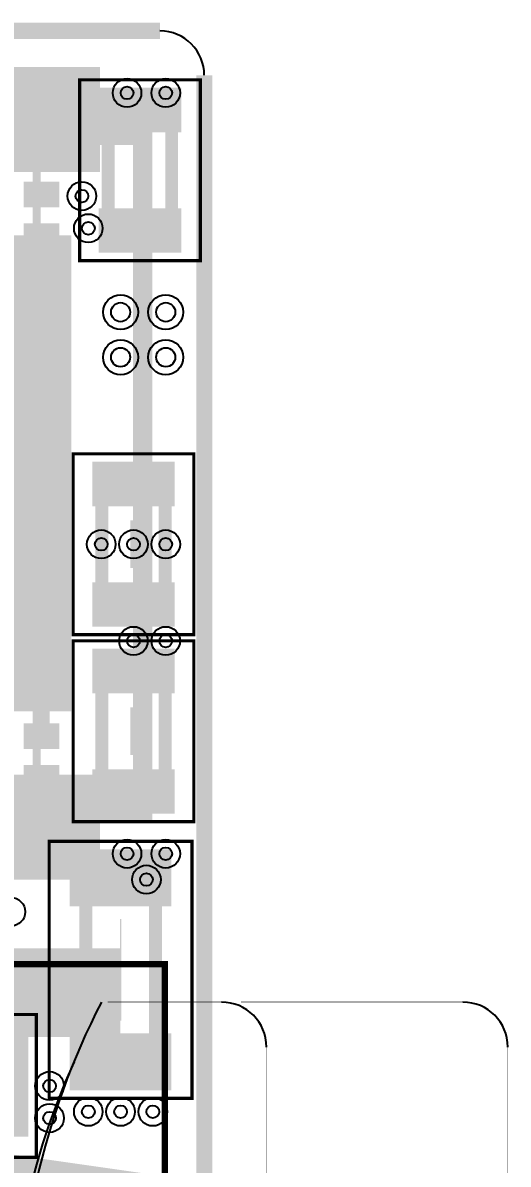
# Model space of a CAD drawing. Extents: x -347 to 2944, y -33 to 1648.
# Drawn here: x 2643 to 2944, y 891 to 1599 of the extents above; entities that cross this region are included whole.
import ezdxf

# ---------------------------------------------------------------- set-up
doc = ezdxf.new("R2010")
doc.units = 9
for name, color, linetype, true_color in [('BoardOutline', 7, 'Continuous', 0xff00ff), ('BottomLayer', 7, 'Continuous', 0x0000ff), ('BottomPasteMaskLayer', 7, 'Continuous', 0x800000), ('BottomSilkLayer', 7, 'Continuous', 0x808000), ('BottomSolderMaskLayer', 7, 'Continuous', 0xaa00ff), ('Document', 7, 'Continuous', 0xffffff), ('Hole', 7, 'Continuous', 0x222222), ('Multi-Layer', 7, 'Continuous', 0xc0c0c0), ('TopLayer', 7, 'Continuous', 0xff0000), ('TopSilkLayer', 7, 'Continuous', 0xffff00)]:
    doc.layers.add(name, color=color, linetype=linetype, true_color=true_color)

msp = doc.modelspace()

# ---------------------------------------------------------------- hatches: boundary and pattern name
at = {"layer": 'BottomLayer'}
for points in [[(2690.16, 1507.99), (2603.56, 1507.99), (2603.56, 1570.99), (2690.16, 1570.99)], [(2690.16, 1069.01), (2603.56, 1069.01), (2603.56, 1132.01), (2690.16, 1132.01)], [(2629.1, 970.31), (2629.1, 1025.43), (2703.9, 1025.43), (2703.9, 970.31)]]:
    msp.add_hatch(color=256, dxfattribs=at).paths.add_polyline_path(points)
at = {"layer": 'BottomPasteMaskLayer'}
for points in [[(2690.16, 1507.99), (2603.56, 1507.99), (2603.56, 1570.99), (2690.16, 1570.99)], [(2690.16, 1069.01), (2603.56, 1069.01), (2603.56, 1132.01), (2690.16, 1132.01)]]:
    msp.add_hatch(color=256, dxfattribs=at).paths.add_polyline_path(points)
at = {"layer": 'BottomSolderMaskLayer'}
for points in [[(2691.17, 1506.99), (2602.55, 1506.99), (2602.55, 1571.98), (2691.17, 1571.98)], [(2691.17, 1068.02), (2602.55, 1068.02), (2602.55, 1133.01), (2691.17, 1133.01)]]:
    msp.add_hatch(color=256, dxfattribs=at).paths.add_polyline_path(points)
at = {"layer": 'Document'}
for points in [[(2739.66, 1531.62), (2739.66, 1547.37), (2692.33, 1547.37), (2692.33, 1531.62)], [(2739.66, 1468.63), (2739.66, 1484.37), (2692.33, 1484.37), (2692.33, 1468.63)], [(2579.93, 1467.63), (2579.93, 1172.36), (2673.44, 1172.36), (2673.44, 1467.63)], [(2688.33, 1315.37), (2688.33, 1299.62), (2735.66, 1299.62), (2735.66, 1315.37)], [(2688.33, 1252.38), (2688.33, 1236.63), (2735.66, 1236.63), (2735.66, 1252.38)], [(2735.66, 1183.62), (2735.66, 1199.37), (2688.33, 1199.37), (2688.33, 1183.62)], [(2735.66, 1120.63), (2735.66, 1136.38), (2688.33, 1136.38), (2688.33, 1120.63)], [(2678.4, 1080.9), (2678.4, 1057.27), (2729.59, 1057.27), (2729.59, 1080.9)], [(2678.4, 966.72), (2678.4, 943.1), (2729.59, 943.1), (2729.59, 966.72)]]:
    msp.add_hatch(color=256, dxfattribs=at).paths.add_polyline_path(points)
at = {"layer": 'TopLayer'}
for points in [[(2690.4, 1531.62), (2690.4, 1559.18), (2741.59, 1559.18), (2741.59, 1531.62)], [(2665.99, 1527), (2665.99, 1511), (2643.99, 1511), (2643.99, 1527)], [(2665.99, 1501), (2665.99, 1485), (2643.99, 1485), (2643.99, 1501)], [(2690.4, 1456.82), (2690.4, 1484.37), (2741.59, 1484.37), (2741.59, 1456.82)], [(2665.99, 1475), (2665.99, 1459), (2643.99, 1459), (2643.99, 1475)], [(2665.99, 1449), (2665.99, 1433), (2643.99, 1433), (2643.99, 1449)], [(2665.99, 1359), (2665.99, 1343), (2643.99, 1343), (2643.99, 1359)], [(2665.99, 1333), (2665.99, 1317), (2643.99, 1317), (2643.99, 1333)], [(2737.59, 1327.18), (2737.59, 1299.62), (2686.4, 1299.62), (2686.4, 1327.18)], [(2665.99, 1307), (2665.99, 1291), (2643.99, 1291), (2643.99, 1307)], [(2665.99, 1281), (2665.99, 1265), (2643.99, 1265), (2643.99, 1281)], [(2737.59, 1252.38), (2737.59, 1224.82), (2686.4, 1224.82), (2686.4, 1252.38)], [(2686.4, 1183.62), (2686.4, 1211.18), (2737.59, 1211.18), (2737.59, 1183.62)], [(2665.99, 1191), (2665.99, 1175), (2643.99, 1175), (2643.99, 1191)], [(2665.99, 1165), (2665.99, 1149), (2643.99, 1149), (2643.99, 1165)], [(2665.99, 1139), (2665.99, 1123), (2643.99, 1123), (2643.99, 1139)], [(2686.4, 1108.82), (2686.4, 1136.38), (2737.59, 1136.38), (2737.59, 1108.82)], [(2665.99, 1113), (2665.99, 1097), (2643.99, 1097), (2643.99, 1113)], [(2735.49, 1086.8), (2735.49, 1051.37), (2672.5, 1051.37), (2672.5, 1086.8)], [(2611.36, 971.49), (2646.8, 971.49), (2646.8, 908.5), (2611.36, 908.5)], [(2735.49, 972.63), (2735.49, 937.19), (2672.5, 937.19), (2672.5, 972.63)]]:
    msp.add_hatch(color=256, dxfattribs=at).paths.add_polyline_path(points)

# ---------------------------------------------------------------- linework, layer by layer
at = {"layer": 'BoardOutline', "const_width": 10}
for points in [[(1078.55, 1594.48), (2728.34, 1594.48)], [(2755.9, 1566.93), (2755.9, 27.56)]]:
    msp.add_lwpolyline(points, dxfattribs=at)
at = {"layer": 'BoardOutline'}
msp.add_arc((2728.34, 1566.93), 27.56, 0, 90, dxfattribs=at)
at = {"layer": 'BottomSilkLayer', "const_width": 12}
msp.add_lwpolyline([(2717.73, 1529.64), (2717.73, 1110.35), (2575.99, 1110.35), (2575.99, 1529.64), (2717.73, 1529.64)], close=True, dxfattribs=at)
at = {"layer": 'BottomSilkLayer'}
msp.add_arc((3065.32, 775.2), 429.5, 155.25045, 212.70246, dxfattribs=at)
at = {"layer": 'Document'}
for points, const_width in [([(2678.59, 1451.89), (2678.59, 1564.1), (2753.4, 1564.1), (2753.4, 1451.89), (2678.59, 1451.89)], 2), ([(2749.4, 1332.1), (2749.4, 1219.9), (2674.59, 1219.9), (2674.59, 1332.1), (2749.4, 1332.1)], 2), ([(2674.59, 1103.9), (2674.59, 1216.1), (2749.4, 1216.1), (2749.4, 1103.9), (2674.59, 1103.9)], 2), ([(2748.29, 1091.72), (2748.29, 932.27), (2659.7, 932.27), (2659.7, 1091.72), (2748.29, 1091.72)], 2), ([(2731.46, 452.6), (2731.46, 1015.59), (2133.04, 1015.59), (2133.04, 452.6), (2731.46, 452.6)], 3.94), ([(2492.27, 984.29), (2651.72, 984.29), (2651.72, 895.71), (2492.27, 895.71), (2492.27, 984.29)], 2)]:
    msp.add_lwpolyline(points, close=True, dxfattribs=dict(at, const_width=const_width))
for points, const_width in [([(2696.31, 1484.37), (2696.31, 1531.62)], 8), ([(2735.68, 1484.37), (2735.68, 1531.62)], 8), ([(2692.31, 1299.62), (2692.31, 1252.38)], 8), ([(2731.68, 1299.62), (2731.68, 1252.38)], 8), ([(2692.31, 1136.38), (2692.31, 1183.62)], 8), ([(2731.68, 1136.38), (2731.68, 1183.62)], 8), ([(2682.4, 1057.27), (2682.4, 966.72)], 8), ([(2725.59, 1057.27), (2725.59, 966.72)], 8), ([(2133.04, 751.81), (2133.04, 889.6), (2172.41, 889.6), (2172.41, 901.42), (2133.04, 901.42), (2133.04, 960.47), (2172.41, 960.47), (2172.41, 976.22), (2133.04, 976.22), (2133.04, 1015.59), (2696.03, 1015.59), (2696.03, 995.9), (2692.09, 991.97)], 5), ([(2766.61, 991.97), (2696.03, 991.97)], 0.39), ([(2916.22, 991.97), (2778.7, 991.97)], 0.39), ([(2794.45, 572.29), (2794.45, 964.13)], 0.39), ([(2944.06, 572.29), (2944.06, 964.13)], 0.39)]:
    msp.add_lwpolyline(points, dxfattribs=dict(at, const_width=const_width))
for centre, radius, start, end in [((3107.46, 778.33), 467.09, 152.78211, 210.23249), ((2766.61, 964.13), 27.84, 0, 90), ((2916.22, 964.13), 27.84, 0, 90)]:
    msp.add_arc(centre, radius, start, end, dxfattribs=at)
at = {"layer": 'Hole'}
for centre, radius in [((2707.99, 1556), 3.94), ((2731.99, 1556), 3.94), ((2679.99, 1492), 3.94), ((2683.99, 1472), 3.94), ((2703.99, 1420), 5.91), ((2731.99, 1420), 5.91), ((2703.99, 1392), 5.91), ((2731.99, 1392), 5.91), ((2691.99, 1276), 3.94), ((2711.99, 1276), 3.94), ((2731.99, 1276), 3.94), ((2711.99, 1216), 3.94), ((2731.99, 1216), 3.94), ((2707.99, 1084), 3.94), ((2731.99, 1084), 3.94), ((2719.99, 1068), 3.94), ((2659.99, 940), 3.94), ((2683.99, 924), 3.94), ((2703.99, 924), 3.94), ((2723.99, 924), 3.94), ((2659.99, 920), 3.94)]:
    msp.add_circle(centre, radius, dxfattribs=at)
at = {"layer": 'Multi-Layer'}
for centre, radius in [((2707.99, 1556), 8.86), ((2731.99, 1556), 8.86), ((2679.99, 1492), 8.86), ((2683.99, 1472), 8.86), ((2703.99, 1420), 10.82), ((2731.99, 1420), 10.82), ((2703.99, 1392), 10.82), ((2731.99, 1392), 10.82), ((2691.99, 1276), 8.86), ((2711.99, 1276), 8.86), ((2731.99, 1276), 8.86), ((2711.99, 1216), 8.86), ((2731.99, 1216), 8.86), ((2707.99, 1084), 8.86), ((2731.99, 1084), 8.86), ((2719.99, 1068), 8.86), ((2635.99, 1048), 8.86), ((2659.99, 940), 8.86), ((2659.99, 920), 8.86), ((2683.99, 924), 8.86), ((2703.99, 924), 8.86), ((2723.99, 924), 8.86)]:
    msp.add_circle(centre, radius, dxfattribs=at)
at = {"layer": 'TopLayer'}
for points, const_width in [([(2715.99, 1545.4), (2721.4, 1545.4), (2731.99, 1556)], 5.91), ([(2713.4, 1468), (2715.99, 1470.6)], 15.75), ([(2654.99, 1467), (2654.99, 1432)], 10), ([(2654.99, 1404), (2654.99, 1441)], 10), ([(2654.99, 1325), (2654.99, 1351)], 10), ([(2485.21, 1237.19), (2485.21, 1206.78), (2539.99, 1152), (2539.99, 1100), (2555.99, 1084), (2633.99, 1084), (2654.99, 1105), (2654.99, 1104)], 10), ([(2654.99, 1183), (2654.99, 1157)], 10)]:
    msp.add_lwpolyline(points, dxfattribs=dict(at, const_width=const_width))
at = {"layer": 'TopSilkLayer'}
for points, const_width in [([(2579.99, 1528), (2579.99, 1420), (2651.99, 1420), (2651.99, 1540), (2591.99, 1540), (2579.99, 1528)], 5), ([(2579.99, 1360), (2579.99, 1252), (2651.99, 1252), (2651.99, 1372), (2591.99, 1372), (2579.99, 1360)], 5), ([(2579.99, 1192), (2579.99, 1084), (2651.99, 1084), (2651.99, 1204), (2591.99, 1204), (2579.99, 1192)], 5), ([(2464, 912), (2687.99, 880), (2464, 848), (2464, 880), (2464, 912)], 20)]:
    msp.add_lwpolyline(points, close=True, dxfattribs=dict(at, const_width=const_width))
for points, const_width in [([(2713.99, 1508), (2717.99, 1508)], 29.53), ([(2713.99, 1276), (2709.99, 1276)], 29.53), ([(2709.99, 1160), (2713.99, 1160)], 29.53), ([(2704.39, 1012), (2703.6, 1012)], 62.99)]:
    msp.add_lwpolyline(points, dxfattribs=dict(at, const_width=const_width))

doc.saveas('drawing.dxf')
